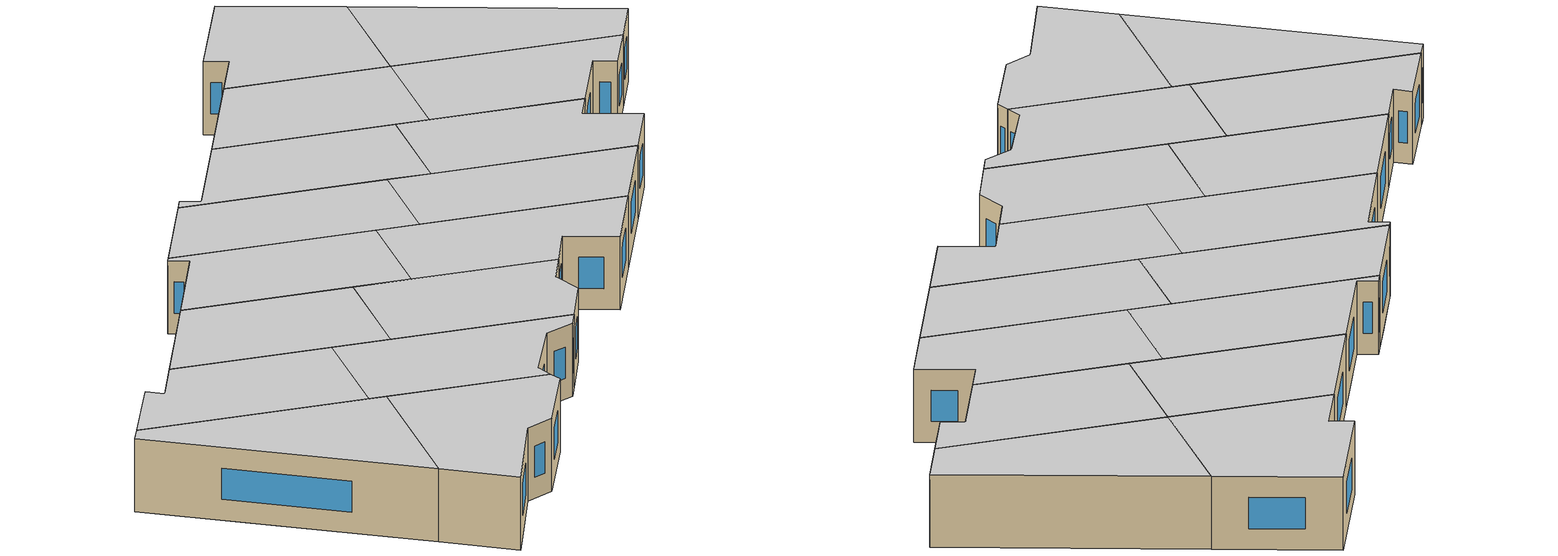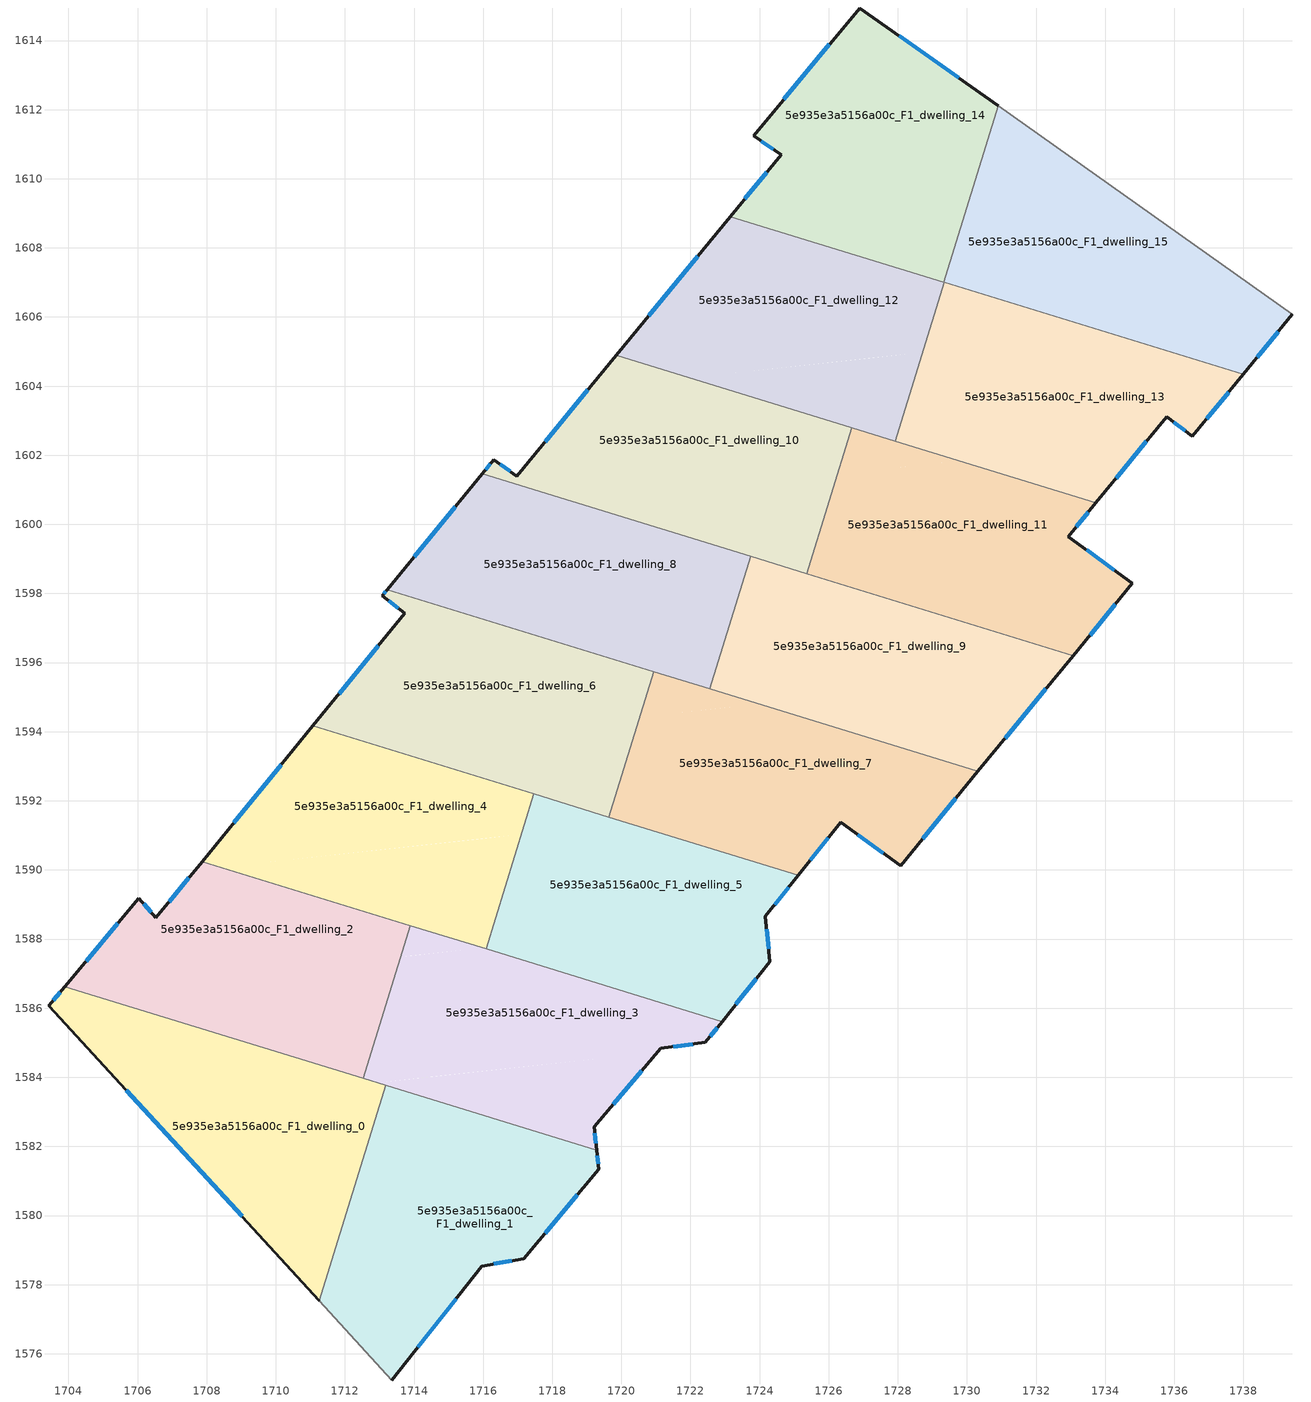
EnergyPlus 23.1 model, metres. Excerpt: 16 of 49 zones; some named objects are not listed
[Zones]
5e935e3a5156a00c_F1_dwelling_0
 floor to 5e935e3a5156a00c_F0_dwelling_2 (EU_floor_Construction): 1712.94,1583.85 1706.15,1583.11 1703.43,1586.07 1703.72,1586.41 1704.36,1586.48 z3
 floor to 5e935e3a5156a00c_F0_dwelling_4 (EU_floor_Construction): 1704.36,1586.48 1703.72,1586.41 1703.9,1586.63 z3
 floor adiabatic (EU_floor_Construction): 1713.18,1583.77 1711.26,1577.53 1706.15,1583.11 1712.94,1583.85 z3
 wall outside (EU_wall_Construction): 1703.9,1586.63 1703.43,1586.07 1711.26,1577.53 z3:6
 wall to 5e935e3a5156a00c_F1_dwelling_1 (EU_wall_Construction): 1711.26,1577.53 1713.18,1583.77 z3:6
 wall to 5e935e3a5156a00c_F1_dwelling_2 (EU_wall_Construction): 1712.53,1583.97 1703.9,1586.63 z3:6
 wall to 5e935e3a5156a00c_F1_dwelling_3 (EU_wall_Construction): 1713.18,1583.77 1712.53,1583.97 z3:6
 window (EU_Window_Construction): 1703.77,1586.47 1703.57,1586.23 / 1705.67,1583.63 1709.02,1579.97 z3.86:5.14
 ceiling to 5e935e3a5156a00c_F2_dwelling_0 (EU_floor_Construction): 1711.26,1577.53 1713.18,1583.77 1703.9,1586.63 1703.43,1586.07 z6
5e935e3a5156a00c_F1_dwelling_1
 floor to 5e935e3a5156a00c_F0_dwelling_1 (EU_floor_Construction): 1719.28,1581.89 1719.34,1581.34 1717.18,1578.75 1715.96,1578.54 1714.07,1576.14 1713.24,1583.75 z3
 floor to 5e935e3a5156a00c_F0_dwelling_0 (EU_floor_Construction): 1713.24,1583.75 1714.07,1576.14 1713.36,1575.24 1711.26,1577.53 1713.18,1583.77 z3
 wall outside (EU_wall_Construction): 1713.36,1575.24 1715.96,1578.54 1717.18,1578.75 1719.34,1581.34 1719.28,1581.89 z3:6
 wall adiabatic (EU_wall_Construction): 1711.26,1577.53 1713.36,1575.24 z3:6
 wall to 5e935e3a5156a00c_F1_dwelling_3 (EU_wall_Construction): 1719.28,1581.89 1713.18,1583.77 z3:6
 window (EU_Window_Construction): 1719.33,1581.5 1719.3,1581.73 / 1717.8,1579.49 1718.73,1580.6 / 1716.31,1578.6 1716.83,1578.69 / 1714.1,1576.18 1715.22,1577.6 z3.86:5.14
 ceiling to 5e935e3a5156a00c_F2_dwelling_1 (EU_floor_Construction): 1717.18,1578.75 1719.34,1581.34 1719.28,1581.89 1713.18,1583.77 1711.26,1577.53 1713.36,1575.24 1715.96,1578.54 z6
5e935e3a5156a00c_F1_dwelling_10
 floor to 5e935e3a5156a00c_F0_dwelling_12 (EU_floor_Construction): 1726.66,1602.8 1726.25,1601.45 1718.68,1600.63 1715.97,1601.46 1716.31,1601.87 1716.97,1601.39 1719.05,1603.93 1721.97,1604.24 z3
 floor to 5e935e3a5156a00c_F0_dwelling_10 (EU_floor_Construction): 1723.67,1601.17 1723.9,1599.02 1718.68,1600.63 z3
 floor to 5e935e3a5156a00c_F0_dwelling_14 (EU_floor_Construction): 1721.97,1604.24 1719.05,1603.93 1719.85,1604.9 z3
 floor to 5e935e3a5156a00c_F0_dwelling_11 (EU_floor_Construction): 1726.25,1601.45 1725.36,1598.57 1723.9,1599.02 1723.67,1601.17 z3
 wall outside (EU_wall_Construction): 1719.85,1604.9 1716.97,1601.39 1716.31,1601.87 1715.97,1601.46 z3:6
 wall to 5e935e3a5156a00c_F1_dwelling_11 (EU_wall_Construction): 1725.36,1598.57 1726.66,1602.8 z3:6
 wall to 5e935e3a5156a00c_F1_dwelling_12 (EU_wall_Construction): 1726.66,1602.8 1719.85,1604.9 z3:6
 wall to 5e935e3a5156a00c_F1_dwelling_8 (EU_wall_Construction): 1715.97,1601.46 1723.74,1599.07 z3:6
 wall to 5e935e3a5156a00c_F1_dwelling_9 (EU_wall_Construction): 1723.74,1599.07 1725.36,1598.57 z3:6
 window (EU_Window_Construction): 1716.78,1601.53 1716.5,1601.73 / 1719.03,1603.9 1717.79,1602.4 / 1716.21,1601.75 1716.07,1601.58 z3.86:5.14
 ceiling to 5e935e3a5156a00c_F2_dwelling_10 (EU_floor_Construction): 1725.36,1598.57 1726.66,1602.8 1719.85,1604.9 1716.97,1601.39 1716.31,1601.87 1715.97,1601.46 z6
5e935e3a5156a00c_F1_dwelling_11
 floor to 5e935e3a5156a00c_F0_dwelling_11 (EU_floor_Construction): 1733.73,1600.62 1732.93,1599.64 1733.92,1598.93 1726.74,1598.15 1725.36,1598.57 1726.25,1601.45 1729.8,1601.83 z3
 floor to 5e935e3a5156a00c_F0_dwelling_13 (EU_floor_Construction): 1729.8,1601.83 1727.68,1601.61 1727.59,1602.52 z3
 floor to 5e935e3a5156a00c_F0_dwelling_9 (EU_floor_Construction): 1734.79,1598.29 1733.07,1596.2 1726.74,1598.15 1733.92,1598.93 z3
 floor to 5e935e3a5156a00c_F0_dwelling_12 (EU_floor_Construction): 1727.59,1602.52 1727.68,1601.61 1726.25,1601.45 1726.66,1602.8 z3
 wall outside (EU_wall_Construction): 1733.07,1596.2 1734.79,1598.29 1732.93,1599.64 1733.73,1600.62 z3:6
 wall to 5e935e3a5156a00c_F1_dwelling_9 (EU_wall_Construction): 1725.36,1598.57 1733.07,1596.2 z3:6
 wall to 5e935e3a5156a00c_F1_dwelling_13 (EU_wall_Construction): 1733.73,1600.62 1727.93,1602.41 z3:6
 wall to 5e935e3a5156a00c_F1_dwelling_12 (EU_wall_Construction): 1727.93,1602.41 1726.66,1602.8 z3:6
 window (EU_Window_Construction): 1733.56,1596.8 1734.3,1597.69 / 1733.16,1599.92 1733.5,1600.34 / 1734.26,1598.68 1733.46,1599.26 z3.86:5.14
 ceiling to 5e935e3a5156a00c_F2_dwelling_11 (EU_floor_Construction): 1733.07,1596.2 1734.79,1598.29 1732.93,1599.64 1733.73,1600.62 1726.66,1602.8 1725.36,1598.57 z6
5e935e3a5156a00c_F1_dwelling_12
 floor to 5e935e3a5156a00c_F0_dwelling_14 (EU_floor_Construction): 1728.85,1607.15 1728.99,1605.85 1728.72,1604.98 1721.97,1604.24 1719.85,1604.9 1722.94,1608.64 1723.72,1608.73 z3
 floor to 5e935e3a5156a00c_F0_dwelling_12 (EU_floor_Construction): 1727.34,1604.83 1727.59,1602.52 1721.97,1604.24 z3
 floor to 5e935e3a5156a00c_F0_dwelling_15 (EU_floor_Construction): 1729.33,1607.01 1729.34,1607 1728.99,1605.85 1728.85,1607.15 z3
 floor to 5e935e3a5156a00c_F0_dwelling_16 (EU_floor_Construction): 1723.72,1608.73 1722.94,1608.64 1723.15,1608.9 z3
 floor to 5e935e3a5156a00c_F0_dwelling_13 (EU_floor_Construction): 1728.72,1604.98 1727.93,1602.41 1727.59,1602.52 1727.34,1604.83 z3
 wall outside (EU_wall_Construction): 1723.15,1608.91 1719.85,1604.9 z3:6
 wall to 5e935e3a5156a00c_F1_dwelling_13 (EU_wall_Construction): 1727.93,1602.41 1729.34,1607 z3:6
 wall to 5e935e3a5156a00c_F1_dwelling_14 (EU_wall_Construction): 1729.33,1607.01 1723.15,1608.91 z3:6
 wall to 5e935e3a5156a00c_F1_dwelling_15 (EU_wall_Construction): 1729.34,1607 1729.33,1607.01 z3:6
 window (EU_Window_Construction): 1722.21,1607.76 1720.8,1606.04 z3.86:5.14
 ceiling to 5e935e3a5156a00c_F2_dwelling_12 (EU_floor_Construction): 1727.93,1602.41 1729.34,1607 1723.15,1608.91 1719.85,1604.9 z6
5e935e3a5156a00c_F1_dwelling_13
 floor to 5e935e3a5156a00c_F0_dwelling_13 (EU_floor_Construction): 1737.99,1604.34 1736.53,1602.57 1736.52,1602.55 1735.78,1603.12 1735.2,1602.42 1729.8,1601.83 1727.93,1602.41 1728.72,1604.98 1734.05,1605.55 z3
 floor to 5e935e3a5156a00c_F0_dwelling_11 (EU_floor_Construction): 1735.2,1602.42 1733.73,1600.62 1729.8,1601.83 z3
 floor to 5e935e3a5156a00c_F0_dwelling_15 (EU_floor_Construction): 1734.04,1605.55 1729.08,1605.01 1728.99,1605.85 1729.34,1607 z3
 floor to 5e935e3a5156a00c_F0_dwelling_14 (EU_floor_Construction): 1728.99,1605.85 1729.08,1605.01 1728.72,1604.98 z3
 wall outside (EU_wall_Construction): 1733.73,1600.62 1735.78,1603.12 1736.52,1602.55 1737.99,1604.34 z3:6
 wall to 5e935e3a5156a00c_F1_dwelling_15 (EU_wall_Construction): 1737.99,1604.34 1729.34,1607 z3:6
 window (EU_Window_Construction): 1734.32,1601.34 1735.19,1602.41 / 1736.94,1603.06 1737.57,1603.83 / 1735.99,1602.96 1736.31,1602.71 z3.86:5.14
 ceiling to 5e935e3a5156a00c_F2_dwelling_13 (EU_floor_Construction): 1736.52,1602.55 1737.99,1604.34 1729.34,1607 1727.93,1602.41 1733.73,1600.62 1735.78,1603.12 z6
5e935e3a5156a00c_F1_dwelling_14
 floor to 5e935e3a5156a00c_F0_dwelling_16 (EU_floor_Construction): 1730.9,1612.11 1730.07,1609.42 1723.72,1608.73 1723.15,1608.9 1724.62,1610.69 1723.83,1611.25 1726.9,1614.94 z3
 floor to 5e935e3a5156a00c_F0_dwelling_15 (EU_floor_Construction): 1730.07,1609.42 1729.33,1607.01 1728.85,1607.15 1728.62,1609.26 z3
 floor adiabatic (EU_floor_Construction): 1728.62,1609.26 1728.85,1607.15 1723.72,1608.73 z3
 wall outside (EU_wall_Construction): 1730.9,1612.11 1726.9,1614.94 1723.83,1611.25 1724.62,1610.69 1723.15,1608.91 z3:6
 wall to 5e935e3a5156a00c_F1_dwelling_15 (EU_wall_Construction): 1729.33,1607 1730.9,1612.11 z3:6
 window (EU_Window_Construction): 1729.76,1612.92 1728.04,1614.13 / 1724.2,1610.18 1723.57,1609.42 / 1724.05,1611.09 1724.4,1610.85 / 1726.02,1613.89 1724.7,1612.3 z3.86:5.14
 ceiling to 5e935e3a5156a00c_F2_dwelling_14 (EU_floor_Construction): 1729.33,1607 1730.9,1612.11 1726.9,1614.94 1723.83,1611.25 1724.62,1610.69 1723.15,1608.91 z6
5e935e3a5156a00c_F1_dwelling_15
 floor to 5e935e3a5156a00c_F0_dwelling_13 (EU_floor_Construction): 1739.41,1606.07 1737.99,1604.34 1734.05,1605.55 1739.34,1606.13 z3
 floor adiabatic (EU_floor_Construction): 1739.34,1606.13 1734.05,1605.55 1729.33,1607 1730.9,1612.11 1739.41,1606.07 z3
 wall outside (EU_wall_Construction): 1737.99,1604.34 1739.41,1606.07 z3:6
 wall adiabatic (EU_wall_Construction): 1739.41,1606.07 1730.9,1612.11 z3:6
 window (EU_Window_Construction): 1738.39,1604.83 1739,1605.58 z3.86:5.14
 ceiling to 5e935e3a5156a00c_F2_dwelling_15 (EU_floor_Construction): 1737.99,1604.34 1739.41,1606.07 1730.9,1612.11 1729.33,1607 z6
5e935e3a5156a00c_F1_dwelling_2
 floor to 5e935e3a5156a00c_F0_dwelling_4 (EU_floor_Construction): 1713.89,1588.39 1713.61,1587.49 1704.36,1586.48 1703.9,1586.63 1706.04,1589.18 1706.53,1588.61 1707.67,1590 1708.39,1590.08 z3
 floor to 5e935e3a5156a00c_F0_dwelling_2 (EU_floor_Construction): 1713.61,1587.49 1712.53,1583.97 1704.36,1586.48 z3
 floor to 5e935e3a5156a00c_F0_dwelling_6 (EU_floor_Construction): 1708.39,1590.08 1707.67,1590 1707.87,1590.24 z3
 wall outside (EU_wall_Construction): 1707.87,1590.24 1706.53,1588.61 1706.04,1589.18 1703.9,1586.63 z3:6
 wall to 5e935e3a5156a00c_F1_dwelling_3 (EU_wall_Construction): 1712.53,1583.97 1713.89,1588.39 z3:6
 wall to 5e935e3a5156a00c_F1_dwelling_4 (EU_wall_Construction): 1713.89,1588.39 1707.87,1590.24 z3:6
 window (EU_Window_Construction): 1705.43,1588.45 1704.51,1587.36 / 1706.39,1588.77 1706.18,1589.02 / 1707.49,1589.78 1706.91,1589.08 z3.86:5.14
 ceiling to 5e935e3a5156a00c_F2_dwelling_2 (EU_floor_Construction): 1712.53,1583.97 1713.89,1588.39 1707.87,1590.24 1706.53,1588.61 1706.04,1589.18 1703.9,1586.63 z6
5e935e3a5156a00c_F1_dwelling_3
 floor to 5e935e3a5156a00c_F0_dwelling_3 (EU_floor_Construction): 1722.91,1585.61 1722.43,1585.01 1721.13,1584.84 1721.04,1584.72 1714.33,1584 1713.95,1587.52 1715.99,1587.74 z3
 floor to 5e935e3a5156a00c_F0_dwelling_1 (EU_floor_Construction): 1721.04,1584.72 1719.21,1582.57 1719.28,1581.89 1713.24,1583.75 1713.23,1583.88 z3
 floor to 5e935e3a5156a00c_F0_dwelling_4 (EU_floor_Construction): 1715.98,1587.74 1713.61,1587.49 1713.89,1588.39 z3
 floor to 5e935e3a5156a00c_F0_dwelling_0 (EU_floor_Construction): 1713.23,1583.88 1713.24,1583.75 1712.94,1583.85 z3
 floor to 5e935e3a5156a00c_F0_dwelling_2 (EU_floor_Construction): 1713.95,1587.52 1714.33,1584 1712.94,1583.85 1712.53,1583.97 1713.61,1587.49 z3
 wall outside (EU_wall_Construction): 1719.28,1581.89 1719.21,1582.57 1721.13,1584.84 1722.43,1585.01 1722.91,1585.61 z3:6
 wall to 5e935e3a5156a00c_F1_dwelling_5 (EU_wall_Construction): 1722.91,1585.61 1716.08,1587.71 z3:6
 wall to 5e935e3a5156a00c_F1_dwelling_4 (EU_wall_Construction): 1716.08,1587.71 1713.89,1588.39 z3:6
 window (EU_Window_Construction): 1721.51,1584.89 1722.06,1584.96 / 1719.76,1583.22 1720.58,1584.19 / 1719.26,1582.09 1719.23,1582.38 / 1722.57,1585.18 1722.78,1585.44 z3.86:5.14
 ceiling to 5e935e3a5156a00c_F2_dwelling_3 (EU_floor_Construction): 1722.43,1585.01 1722.91,1585.61 1713.89,1588.39 1712.53,1583.97 1719.28,1581.89 1719.21,1582.57 1721.13,1584.84 z6
5e935e3a5156a00c_F1_dwelling_4
 floor to 5e935e3a5156a00c_F0_dwelling_4 (EU_floor_Construction): 1716,1590.91 1716.28,1588.35 1716.1,1587.76 1715.98,1587.74 1708.39,1590.08 z3
 floor to 5e935e3a5156a00c_F0_dwelling_6 (EU_floor_Construction): 1717.46,1592.2 1717.1,1591.03 1708.39,1590.08 1707.87,1590.24 1710.38,1593.32 1712.91,1593.6 z3
 floor to 5e935e3a5156a00c_F0_dwelling_5 (EU_floor_Construction): 1717.1,1591.03 1716.28,1588.35 1716,1590.91 z3
 floor to 5e935e3a5156a00c_F0_dwelling_8 (EU_floor_Construction): 1712.91,1593.6 1710.38,1593.32 1711.07,1594.17 z3
 wall outside (EU_wall_Construction): 1711.07,1594.17 1707.87,1590.24 z3:6
 wall to 5e935e3a5156a00c_F1_dwelling_5 (EU_wall_Construction): 1716.08,1587.71 1717.46,1592.2 z3:6
 wall to 5e935e3a5156a00c_F1_dwelling_6 (EU_wall_Construction): 1717.46,1592.2 1711.07,1594.17 z3:6
 window (EU_Window_Construction): 1710.15,1593.05 1708.78,1591.36 z3.86:5.14
 ceiling to 5e935e3a5156a00c_F2_dwelling_4 (EU_floor_Construction): 1716.08,1587.71 1717.46,1592.2 1711.07,1594.17 1707.87,1590.24 z6
5e935e3a5156a00c_F1_dwelling_5
 floor to 5e935e3a5156a00c_F0_dwelling_5 (EU_floor_Construction): 1725.11,1589.84 1724.17,1588.66 1724.17,1588.63 1716.34,1587.78 1716.28,1588.35 1717.1,1591.03 1720.18,1591.36 z3
 floor to 5e935e3a5156a00c_F0_dwelling_3 (EU_floor_Construction): 1724.17,1588.63 1724.3,1587.35 1722.91,1585.61 1716.08,1587.71 1716.1,1587.76 z3
 floor to 5e935e3a5156a00c_F0_dwelling_4 (EU_floor_Construction): 1716.28,1588.35 1716.34,1587.78 1716.1,1587.76 z3
 floor to 5e935e3a5156a00c_F0_dwelling_6 (EU_floor_Construction): 1720.18,1591.36 1717.1,1591.03 1717.46,1592.2 z3
 wall outside (EU_wall_Construction): 1722.91,1585.61 1724.3,1587.35 1724.17,1588.66 1725.11,1589.84 z3:6
 wall to 5e935e3a5156a00c_F1_dwelling_7 (EU_wall_Construction): 1725.11,1589.84 1719.64,1591.53 z3:6
 wall to 5e935e3a5156a00c_F1_dwelling_6 (EU_wall_Construction): 1719.64,1591.53 1717.46,1592.2 z3:6
 window (EU_Window_Construction): 1723.31,1586.11 1723.9,1586.85 / 1724.44,1589 1724.84,1589.51 / 1724.26,1587.72 1724.2,1588.29 z3.86:5.14
 ceiling to 5e935e3a5156a00c_F2_dwelling_5 (EU_floor_Construction): 1724.3,1587.35 1724.17,1588.66 1725.11,1589.84 1717.46,1592.2 1716.08,1587.71 1722.91,1585.61 z6
5e935e3a5156a00c_F1_dwelling_6
 floor to 5e935e3a5156a00c_F0_dwelling_7 (EU_floor_Construction): 1720.53,1594.43 1720.15,1593.17 1720.02,1594.37 z3
 floor to 5e935e3a5156a00c_F0_dwelling_10 (EU_floor_Construction): 1716.66,1597.05 1713.11,1596.67 1713.73,1597.42 1713.08,1597.94 1713.23,1598.11 z3
 floor to 5e935e3a5156a00c_F0_dwelling_8 (EU_floor_Construction): 1720.93,1595.74 1720.53,1594.43 1712.91,1593.6 1711.07,1594.17 1713.11,1596.67 1716.66,1597.05 z3
 floor adiabatic (EU_floor_Construction): 1720.02,1594.37 1720.15,1593.17 1719.64,1591.53 1712.91,1593.6 z3
 wall outside (EU_wall_Construction): 1713.23,1598.11 1713.08,1597.94 1713.73,1597.42 1711.07,1594.17 z3:6
 wall to 5e935e3a5156a00c_F1_dwelling_7 (EU_wall_Construction): 1719.64,1591.53 1720.93,1595.74 z3:6
 wall to 5e935e3a5156a00c_F1_dwelling_8 (EU_wall_Construction): 1720.93,1595.74 1713.23,1598.11 z3:6
 window (EU_Window_Construction): 1712.97,1596.49 1711.83,1595.1 / 1713.27,1597.79 1713.55,1597.57 / 1713.19,1598.06 1713.12,1597.99 z3.86:5.14
 ceiling to 5e935e3a5156a00c_F2_dwelling_6 (EU_floor_Construction): 1719.64,1591.53 1720.93,1595.74 1713.23,1598.11 1713.08,1597.94 1713.73,1597.42 1711.07,1594.17 z6
5e935e3a5156a00c_F1_dwelling_7
 floor to 5e935e3a5156a00c_F0_dwelling_7 (EU_floor_Construction): 1730.32,1592.85 1729.97,1592.42 1720.34,1591.38 1720.15,1593.17 1720.53,1594.43 1723.98,1594.8 z3
 floor to 5e935e3a5156a00c_F0_dwelling_5 (EU_floor_Construction): 1729.96,1592.42 1728.08,1590.12 1726.34,1591.38 1725.11,1589.84 1720.18,1591.36 1720.34,1591.38 z3
 floor to 5e935e3a5156a00c_F0_dwelling_9 (EU_floor_Construction): 1723.98,1594.8 1722.98,1594.69 1722.94,1595.12 z3
 floor to 5e935e3a5156a00c_F0_dwelling_6 (EU_floor_Construction): 1720.15,1593.17 1720.34,1591.38 1720.18,1591.36 1719.64,1591.53 z3
 floor to 5e935e3a5156a00c_F0_dwelling_8 (EU_floor_Construction): 1722.94,1595.12 1722.98,1594.69 1720.53,1594.43 1720.93,1595.74 z3
 wall outside (EU_wall_Construction): 1725.11,1589.84 1726.34,1591.38 1728.08,1590.12 1730.32,1592.85 z3:6
 wall to 5e935e3a5156a00c_F1_dwelling_9 (EU_wall_Construction): 1730.32,1592.85 1722.56,1595.24 z3:6
 wall to 5e935e3a5156a00c_F1_dwelling_8 (EU_wall_Construction): 1722.56,1595.24 1720.94,1595.74 z3:6
 window (EU_Window_Construction): 1726.84,1591.02 1727.58,1590.48 / 1725.47,1590.28 1725.99,1590.94 / 1728.72,1590.9 1729.68,1592.07 z3.86:5.14
 ceiling to 5e935e3a5156a00c_F2_dwelling_7 (EU_floor_Construction): 1728.08,1590.12 1730.32,1592.85 1720.93,1595.74 1719.64,1591.53 1725.11,1589.84 1726.34,1591.38 z6
5e935e3a5156a00c_F1_dwelling_8
 floor to 5e935e3a5156a00c_F0_dwelling_10 (EU_floor_Construction): 1723.74,1599.07 1723.34,1597.78 1716.66,1597.05 1713.23,1598.11 1714.96,1600.22 1718.68,1600.63 z3
 floor to 5e935e3a5156a00c_F0_dwelling_12 (EU_floor_Construction): 1718.68,1600.63 1714.96,1600.22 1715.97,1601.46 z3
 floor to 5e935e3a5156a00c_F0_dwelling_8 (EU_floor_Construction): 1722.66,1597.7 1722.83,1596.12 1722.56,1595.24 1716.66,1597.05 z3
 floor to 5e935e3a5156a00c_F0_dwelling_9 (EU_floor_Construction): 1723.34,1597.78 1722.83,1596.12 1722.66,1597.7 z3
 wall outside (EU_wall_Construction): 1715.97,1601.46 1713.23,1598.11 z3:6
 wall to 5e935e3a5156a00c_F1_dwelling_9 (EU_wall_Construction): 1722.56,1595.24 1723.74,1599.07 z3:6
 window (EU_Window_Construction): 1715.19,1600.5 1714.01,1599.07 z3.86:5.14
 ceiling to 5e935e3a5156a00c_F2_dwelling_8 (EU_floor_Construction): 1722.56,1595.24 1723.74,1599.07 1715.97,1601.46 1713.23,1598.11 z6
5e935e3a5156a00c_F1_dwelling_9
 floor to 5e935e3a5156a00c_F0_dwelling_8 (EU_floor_Construction): 1722.83,1596.12 1722.94,1595.12 1722.56,1595.24 z3
 floor to 5e935e3a5156a00c_F0_dwelling_9 (EU_floor_Construction): 1733.07,1596.2 1732.7,1595.75 1723.98,1594.8 1722.94,1595.12 1722.83,1596.12 1723.34,1597.78 1726.74,1598.15 z3
 floor to 5e935e3a5156a00c_F0_dwelling_7 (EU_floor_Construction): 1732.7,1595.75 1730.32,1592.85 1723.98,1594.8 z3
 floor to 5e935e3a5156a00c_F0_dwelling_10 (EU_floor_Construction): 1723.9,1599.02 1724.03,1597.85 1723.34,1597.78 1723.74,1599.07 z3
 floor to 5e935e3a5156a00c_F0_dwelling_11 (EU_floor_Construction): 1726.74,1598.15 1724.03,1597.85 1723.9,1599.02 z3
 wall outside (EU_wall_Construction): 1730.32,1592.85 1733.07,1596.2 z3:6
 window (EU_Window_Construction): 1731.1,1593.81 1732.28,1595.24 z3.86:5.14
 ceiling to 5e935e3a5156a00c_F2_dwelling_9 (EU_floor_Construction): 1730.32,1592.85 1733.07,1596.2 1723.74,1599.07 1722.56,1595.24 z6
[Building]
EU S2 Campaign: North Axis=0; Terrain=City; Solar Distribution=FullExterior
[Site:Location]
Helsinki-Vantaa.AP: Latitude=60.317; Longitude=24.963; Time Zone=2; Elevation=54.6
[SizingPeriod:WeatherFileDays]
AnnualSizingPeriod: Begin Month=1; Begin Day of Month=1; End Month=12; End Day of Month=31; Day of Week for Start Day=Monday; Use Weather File Daylight Saving Period=No; Use Weather File Rain and Snow Indicators=No
[MATERIAL]
EU_InternalMass_Material: Roughness=MediumRough; Thickness=0.1; Conductivity=1; Density=1800; Specific Heat=900; Thermal Absorptance=0.9; Solar Absorptance=0.7; Visible Absorptance=0.7
[MATERIAL:NOMASS] Roughness=MediumRough; Thermal Absorptance=0.9; Solar Absorptance=0.7; Visible Absorptance=0.7
Name | Thermal Resistance
EU_wall_NoMass | 1.10183
EU_floor_NoMass | 1.70606
[WINDOWMATERIAL:SIMPLEGLAZINGSYSTEM]
EU_Window_SimpleGlazing: UFactor=3.11035; Solar Heat Gain Coefficient=0.8; Visible Transmittance=0.8
[CONSTRUCTION]
EU_wall_Construction: EU_wall_NoMass
EU_floor_Construction: EU_floor_NoMass
EU_Window_Construction: EU_Window_SimpleGlazing
EU_InternalMass_Construction: EU_InternalMass_Material
[ZONE] Type=1; Multiplier=1; Ceiling Height=autocalculate; Floor Area=autocalculate; Part of Total Floor Area=Yes
Name | Volume
5e935e3a5156a00c_F1_dwelling_0 | 107.588
5e935e3a5156a00c_F1_dwelling_1 | 107.576
5e935e3a5156a00c_F1_dwelling_10; 5e935e3a5156a00c_F1_dwelling_14 | 107.577
5e935e3a5156a00c_F1_dwelling_11 | 107.578
5e935e3a5156a00c_F1_dwelling_12 | 107.583
5e935e3a5156a00c_F1_dwelling_13; 5e935e3a5156a00c_F1_dwelling_8 | 107.589
5e935e3a5156a00c_F1_dwelling_15 | 107.573
5e935e3a5156a00c_F1_dwelling_2 | 107.602
5e935e3a5156a00c_F1_dwelling_3 | 107.599
5e935e3a5156a00c_F1_dwelling_4 | 107.574
5e935e3a5156a00c_F1_dwelling_5 | 107.571
5e935e3a5156a00c_F1_dwelling_6 | 107.594
5e935e3a5156a00c_F1_dwelling_7 | 107.582
5e935e3a5156a00c_F1_dwelling_9 | 107.593
[INTERNALMASS] Construction=EU_InternalMass_Construction
Name | Zone or ZoneList | Surface Area
5e935e3a5156a00c_F1_dwelling_0_EU_InternalMass | 5e935e3a5156a00c_F1_dwelling_0 | 35.8646
5e935e3a5156a00c_F1_dwelling_1_EU_InternalMass | 5e935e3a5156a00c_F1_dwelling_1 | 35.8584
5e935e3a5156a00c_F1_dwelling_2_EU_InternalMass | 5e935e3a5156a00c_F1_dwelling_2 | 35.8673
5e935e3a5156a00c_F1_dwelling_3_EU_InternalMass | 5e935e3a5156a00c_F1_dwelling_3 | 35.867
5e935e3a5156a00c_F1_dwelling_4_EU_InternalMass | 5e935e3a5156a00c_F1_dwelling_4 | 35.8558
5e935e3a5156a00c_F1_dwelling_5_EU_InternalMass | 5e935e3a5156a00c_F1_dwelling_5 | 35.8573
5e935e3a5156a00c_F1_dwelling_6_EU_InternalMass | 5e935e3a5156a00c_F1_dwelling_6 | 35.8644
5e935e3a5156a00c_F1_dwelling_7_EU_InternalMass | 5e935e3a5156a00c_F1_dwelling_7 | 35.8607
5e935e3a5156a00c_F1_dwelling_8_EU_InternalMass | 5e935e3a5156a00c_F1_dwelling_8 | 35.8629
5e935e3a5156a00c_F1_dwelling_9_EU_InternalMass | 5e935e3a5156a00c_F1_dwelling_9 | 35.8628
5e935e3a5156a00c_F1_dwelling_10_EU_InternalMass | 5e935e3a5156a00c_F1_dwelling_10 | 35.8586
5e935e3a5156a00c_F1_dwelling_11_EU_InternalMass | 5e935e3a5156a00c_F1_dwelling_11 | 35.8595
5e935e3a5156a00c_F1_dwelling_12_EU_InternalMass | 5e935e3a5156a00c_F1_dwelling_12 | 35.8605
5e935e3a5156a00c_F1_dwelling_13_EU_InternalMass | 5e935e3a5156a00c_F1_dwelling_13 | 35.8629
5e935e3a5156a00c_F1_dwelling_14_EU_InternalMass | 5e935e3a5156a00c_F1_dwelling_14 | 35.8589
5e935e3a5156a00c_F1_dwelling_15_EU_InternalMass | 5e935e3a5156a00c_F1_dwelling_15 | 35.8576
[OTHEREQUIPMENT] Fuel Type=Electricity; Design Level Calculation Method=Watts/Area; Power per Zone Floor Area=1; Fraction Latent=0; Fraction Radiant=0; Fraction Lost=0; Carbon Dioxide Generation Rate=0; EndUse Subcategory=EU_Step8_InternalGains
Name | Zone or ZoneList or Space or SpaceList | Schedule
EU_Step8_InternalGain_5e935e3a5156a00c_F1_dwelling_0_f000 | 5e935e3a5156a00c_F1_dwelling_0 | EU_Step8_GainSchedule_5e935e3a5156a00c_F1_dwelling_0_f000
EU_Step8_InternalGain_5e935e3a5156a00c_F1_dwelling_1_f000 | 5e935e3a5156a00c_F1_dwelling_1 | EU_Step8_GainSchedule_5e935e3a5156a00c_F1_dwelling_1_f000
EU_Step8_InternalGain_5e935e3a5156a00c_F1_dwelling_2_f000 | 5e935e3a5156a00c_F1_dwelling_2 | EU_Step8_GainSchedule_5e935e3a5156a00c_F1_dwelling_2_f000
EU_Step8_InternalGain_5e935e3a5156a00c_F1_dwelling_3_f000 | 5e935e3a5156a00c_F1_dwelling_3 | EU_Step8_GainSchedule_5e935e3a5156a00c_F1_dwelling_3_f000
EU_Step8_InternalGain_5e935e3a5156a00c_F1_dwelling_4_f000 | 5e935e3a5156a00c_F1_dwelling_4 | EU_Step8_GainSchedule_5e935e3a5156a00c_F1_dwelling_4_f000
EU_Step8_InternalGain_5e935e3a5156a00c_F1_dwelling_5_f000 | 5e935e3a5156a00c_F1_dwelling_5 | EU_Step8_GainSchedule_5e935e3a5156a00c_F1_dwelling_5_f000
EU_Step8_InternalGain_5e935e3a5156a00c_F1_dwelling_6_f000 | 5e935e3a5156a00c_F1_dwelling_6 | EU_Step8_GainSchedule_5e935e3a5156a00c_F1_dwelling_6_f000
EU_Step8_InternalGain_5e935e3a5156a00c_F1_dwelling_7_f000 | 5e935e3a5156a00c_F1_dwelling_7 | EU_Step8_GainSchedule_5e935e3a5156a00c_F1_dwelling_7_f000
EU_Step8_InternalGain_5e935e3a5156a00c_F1_dwelling_8_f000 | 5e935e3a5156a00c_F1_dwelling_8 | EU_Step8_GainSchedule_5e935e3a5156a00c_F1_dwelling_8_f000
EU_Step8_InternalGain_5e935e3a5156a00c_F1_dwelling_9_f000 | 5e935e3a5156a00c_F1_dwelling_9 | EU_Step8_GainSchedule_5e935e3a5156a00c_F1_dwelling_9_f000
EU_Step8_InternalGain_5e935e3a5156a00c_F1_dwelling_10_f000 | 5e935e3a5156a00c_F1_dwelling_10 | EU_Step8_GainSchedule_5e935e3a5156a00c_F1_dwelling_10_f000
EU_Step8_InternalGain_5e935e3a5156a00c_F1_dwelling_11_f000 | 5e935e3a5156a00c_F1_dwelling_11 | EU_Step8_GainSchedule_5e935e3a5156a00c_F1_dwelling_11_f000
EU_Step8_InternalGain_5e935e3a5156a00c_F1_dwelling_12_f000 | 5e935e3a5156a00c_F1_dwelling_12 | EU_Step8_GainSchedule_5e935e3a5156a00c_F1_dwelling_12_f000
EU_Step8_InternalGain_5e935e3a5156a00c_F1_dwelling_13_f000 | 5e935e3a5156a00c_F1_dwelling_13 | EU_Step8_GainSchedule_5e935e3a5156a00c_F1_dwelling_13_f000
EU_Step8_InternalGain_5e935e3a5156a00c_F1_dwelling_14_f000 | 5e935e3a5156a00c_F1_dwelling_14 | EU_Step8_GainSchedule_5e935e3a5156a00c_F1_dwelling_14_f000
EU_Step8_InternalGain_5e935e3a5156a00c_F1_dwelling_15_f000 | 5e935e3a5156a00c_F1_dwelling_15 | EU_Step8_GainSchedule_5e935e3a5156a00c_F1_dwelling_15_f000
[ZONEVENTILATION:DESIGNFLOWRATE] Schedule=EU_AlwaysOn; Design Flow Rate Calculation Method=AirChanges/Hour; Air Changes per Hour=0.756316; Ventilation Type=Natural; Fan Pressure Rise=0; Fan Total Efficiency=1; Constant Term Coefficient=1; Temperature Term Coefficient=0; Velocity Term Coefficient=0; Velocity Squared Term Coefficient=0; Minimum Indoor Temperature=-100; Maximum Indoor Temperature=100; Delta Temperature=-100; Minimum Outdoor Temperature=-100; Maximum Outdoor Temperature=100; Maximum Wind Speed=40
Name | Zone or ZoneList or Space or SpaceList
EU_ConstantAir_5e935e3a5156a00c_F1_dwelling_0 | 5e935e3a5156a00c_F1_dwelling_0
EU_ConstantAir_5e935e3a5156a00c_F1_dwelling_1 | 5e935e3a5156a00c_F1_dwelling_1
EU_ConstantAir_5e935e3a5156a00c_F1_dwelling_2 | 5e935e3a5156a00c_F1_dwelling_2
EU_ConstantAir_5e935e3a5156a00c_F1_dwelling_3 | 5e935e3a5156a00c_F1_dwelling_3
EU_ConstantAir_5e935e3a5156a00c_F1_dwelling_4 | 5e935e3a5156a00c_F1_dwelling_4
EU_ConstantAir_5e935e3a5156a00c_F1_dwelling_5 | 5e935e3a5156a00c_F1_dwelling_5
EU_ConstantAir_5e935e3a5156a00c_F1_dwelling_6 | 5e935e3a5156a00c_F1_dwelling_6
EU_ConstantAir_5e935e3a5156a00c_F1_dwelling_7 | 5e935e3a5156a00c_F1_dwelling_7
EU_ConstantAir_5e935e3a5156a00c_F1_dwelling_8 | 5e935e3a5156a00c_F1_dwelling_8
EU_ConstantAir_5e935e3a5156a00c_F1_dwelling_9 | 5e935e3a5156a00c_F1_dwelling_9
EU_ConstantAir_5e935e3a5156a00c_F1_dwelling_10 | 5e935e3a5156a00c_F1_dwelling_10
EU_ConstantAir_5e935e3a5156a00c_F1_dwelling_11 | 5e935e3a5156a00c_F1_dwelling_11
EU_ConstantAir_5e935e3a5156a00c_F1_dwelling_12 | 5e935e3a5156a00c_F1_dwelling_12
EU_ConstantAir_5e935e3a5156a00c_F1_dwelling_13 | 5e935e3a5156a00c_F1_dwelling_13
EU_ConstantAir_5e935e3a5156a00c_F1_dwelling_14 | 5e935e3a5156a00c_F1_dwelling_14
EU_ConstantAir_5e935e3a5156a00c_F1_dwelling_15 | 5e935e3a5156a00c_F1_dwelling_15
[HVACTEMPLATE:ZONE:IDEALLOADSAIRSYSTEM] System Availability Schedule=EU_AlwaysOn; Maximum Heating Supply Air Temperature=50; Minimum Cooling Supply Air Temperature=13; Maximum Heating Supply Air Humidity Ratio=0.0156; Minimum Cooling Supply Air Humidity Ratio=0.0077; Heating Limit=NoLimit; Cooling Limit=NoLimit; Heating Availability Schedule=EU_AlwaysOn; Cooling Availability Schedule=EU_CoolingOff; Dehumidification Control Type=ConstantSensibleHeatRatio; Cooling Sensible Heat Ratio=0.7; Dehumidification Setpoint=60; Humidification Control Type=None; Humidification Setpoint=30; Outdoor Air Method=None; Outdoor Air Flow Rate per Person=0.00944; Outdoor Air Flow Rate per Zone Floor Area=0; Outdoor Air Flow Rate per Zone=0; Demand Controlled Ventilation Type=None; Outdoor Air Economizer Type=NoEconomizer; Heat Recovery Type=None; Sensible Heat Recovery Effectiveness=0.7; Latent Heat Recovery Effectiveness=0.65
Name | Template Thermostat
5e935e3a5156a00c_F1_dwelling_0 | EU_HeatOnly_5e935e3a5156a00c_F1_dwelling_0
5e935e3a5156a00c_F1_dwelling_1 | EU_HeatOnly_5e935e3a5156a00c_F1_dwelling_1
5e935e3a5156a00c_F1_dwelling_2 | EU_HeatOnly_5e935e3a5156a00c_F1_dwelling_2
5e935e3a5156a00c_F1_dwelling_3 | EU_HeatOnly_5e935e3a5156a00c_F1_dwelling_3
5e935e3a5156a00c_F1_dwelling_4 | EU_HeatOnly_5e935e3a5156a00c_F1_dwelling_4
5e935e3a5156a00c_F1_dwelling_5 | EU_HeatOnly_5e935e3a5156a00c_F1_dwelling_5
5e935e3a5156a00c_F1_dwelling_6 | EU_HeatOnly_5e935e3a5156a00c_F1_dwelling_6
5e935e3a5156a00c_F1_dwelling_7 | EU_HeatOnly_5e935e3a5156a00c_F1_dwelling_7
5e935e3a5156a00c_F1_dwelling_8 | EU_HeatOnly_5e935e3a5156a00c_F1_dwelling_8
5e935e3a5156a00c_F1_dwelling_9 | EU_HeatOnly_5e935e3a5156a00c_F1_dwelling_9
5e935e3a5156a00c_F1_dwelling_10 | EU_HeatOnly_5e935e3a5156a00c_F1_dwelling_10
5e935e3a5156a00c_F1_dwelling_11 | EU_HeatOnly_5e935e3a5156a00c_F1_dwelling_11
5e935e3a5156a00c_F1_dwelling_12 | EU_HeatOnly_5e935e3a5156a00c_F1_dwelling_12
5e935e3a5156a00c_F1_dwelling_13 | EU_HeatOnly_5e935e3a5156a00c_F1_dwelling_13
5e935e3a5156a00c_F1_dwelling_14 | EU_HeatOnly_5e935e3a5156a00c_F1_dwelling_14
5e935e3a5156a00c_F1_dwelling_15 | EU_HeatOnly_5e935e3a5156a00c_F1_dwelling_15
[SIZING:ZONE] Zone Cooling Design Supply Air Temperature Input Method=SupplyAirTemperature; Zone Cooling Design Supply Air Temperature=13; Zone Heating Design Supply Air Temperature Input Method=SupplyAirTemperature; Zone Heating Design Supply Air Temperature=50; Zone Cooling Design Supply Air Humidity Ratio=0.008; Zone Heating Design Supply Air Humidity Ratio=0.008; Cooling Design Air Flow Method=DesignDay; Cooling Design Air Flow Rate=0; Cooling Minimum Air Flow per Zone Floor Area=0.000762; Cooling Minimum Air Flow=0; Cooling Minimum Air Flow Fraction=0.2; Heating Design Air Flow Method=DesignDay; Heating Design Air Flow Rate=0; Heating Maximum Air Flow per Zone Floor Area=0.002032; Heating Maximum Air Flow=0.141576; Heating Maximum Air Flow Fraction=0.3; Account for Dedicated Outdoor Air System=No; Dedicated Outdoor Air System Control Strategy=NeutralSupplyAir; Dedicated Outdoor Air Low Setpoint Temperature for Design=autosize; Dedicated Outdoor Air High Setpoint Temperature for Design=autosize; Zone Load Sizing Method=Sensible Load Only No Latent Load; Zone Latent Cooling Design Supply Air Humidity Ratio Input Method=HumidityRatioDifference; Zone Cooling Design Supply Air Humidity Ratio Difference=0.005; Zone Latent Heating Design Supply Air Humidity Ratio Input Method=HumidityRatioDifference; Zone Humidification Design Supply Air Humidity Ratio Difference=0.005
5e935e3a5156a00c_F1_dwelling_0; 5e935e3a5156a00c_F1_dwelling_1; 5e935e3a5156a00c_F1_dwelling_2; 5e935e3a5156a00c_F1_dwelling_3; 5e935e3a5156a00c_F1_dwelling_4; 5e935e3a5156a00c_F1_dwelling_5; 5e935e3a5156a00c_F1_dwelling_6; 5e935e3a5156a00c_F1_dwelling_7; 5e935e3a5156a00c_F1_dwelling_8; 5e935e3a5156a00c_F1_dwelling_9; 5e935e3a5156a00c_F1_dwelling_10; 5e935e3a5156a00c_F1_dwelling_11; 5e935e3a5156a00c_F1_dwelling_12; 5e935e3a5156a00c_F1_dwelling_13; 5e935e3a5156a00c_F1_dwelling_14; 5e935e3a5156a00c_F1_dwelling_15
[SCHEDULE:CONSTANT]
Name | Hourly Value
EU_AlwaysOn | 1
EU_CoolingOff | 0
[SCHEDULE:FILE] Column Number=1; Rows to Skip at Top=0; Number of Hours of Data=8760; Column Separator=Comma; Interpolate to Timestep=No; Minutes per Item=60; Adjust Schedule for Daylight Savings=Yes
Name | File
EU_Step8_GainSchedule_5e935e3a5156a00c_F1_dwelling_0_f000 | ../../schedules/5e935e3a5156a00c/5e935e3a5156a00c_F1_dwelling_0_f000_gain.csv
EU_Step8_GainSchedule_5e935e3a5156a00c_F1_dwelling_1_f000 | ../../schedules/5e935e3a5156a00c/5e935e3a5156a00c_F1_dwelling_1_f000_gain.csv
EU_Step8_GainSchedule_5e935e3a5156a00c_F1_dwelling_2_f000 | ../../schedules/5e935e3a5156a00c/5e935e3a5156a00c_F1_dwelling_2_f000_gain.csv
EU_Step8_GainSchedule_5e935e3a5156a00c_F1_dwelling_3_f000 | ../../schedules/5e935e3a5156a00c/5e935e3a5156a00c_F1_dwelling_3_f000_gain.csv
EU_Step8_GainSchedule_5e935e3a5156a00c_F1_dwelling_4_f000 | ../../schedules/5e935e3a5156a00c/5e935e3a5156a00c_F1_dwelling_4_f000_gain.csv
EU_Step8_GainSchedule_5e935e3a5156a00c_F1_dwelling_5_f000 | ../../schedules/5e935e3a5156a00c/5e935e3a5156a00c_F1_dwelling_5_f000_gain.csv
EU_Step8_GainSchedule_5e935e3a5156a00c_F1_dwelling_6_f000 | ../../schedules/5e935e3a5156a00c/5e935e3a5156a00c_F1_dwelling_6_f000_gain.csv
EU_Step8_GainSchedule_5e935e3a5156a00c_F1_dwelling_7_f000 | ../../schedules/5e935e3a5156a00c/5e935e3a5156a00c_F1_dwelling_7_f000_gain.csv
EU_Step8_GainSchedule_5e935e3a5156a00c_F1_dwelling_8_f000 | ../../schedules/5e935e3a5156a00c/5e935e3a5156a00c_F1_dwelling_8_f000_gain.csv
EU_Step8_GainSchedule_5e935e3a5156a00c_F1_dwelling_9_f000 | ../../schedules/5e935e3a5156a00c/5e935e3a5156a00c_F1_dwelling_9_f000_gain.csv
EU_Step8_GainSchedule_5e935e3a5156a00c_F1_dwelling_10_f000 | ../../schedules/5e935e3a5156a00c/5e935e3a5156a00c_F1_dwelling_10_f000_gain.csv
EU_Step8_GainSchedule_5e935e3a5156a00c_F1_dwelling_11_f000 | ../../schedules/5e935e3a5156a00c/5e935e3a5156a00c_F1_dwelling_11_f000_gain.csv
EU_Step8_GainSchedule_5e935e3a5156a00c_F1_dwelling_12_f000 | ../../schedules/5e935e3a5156a00c/5e935e3a5156a00c_F1_dwelling_12_f000_gain.csv
EU_Step8_GainSchedule_5e935e3a5156a00c_F1_dwelling_13_f000 | ../../schedules/5e935e3a5156a00c/5e935e3a5156a00c_F1_dwelling_13_f000_gain.csv
EU_Step8_GainSchedule_5e935e3a5156a00c_F1_dwelling_14_f000 | ../../schedules/5e935e3a5156a00c/5e935e3a5156a00c_F1_dwelling_14_f000_gain.csv
EU_Step8_GainSchedule_5e935e3a5156a00c_F1_dwelling_15_f000 | ../../schedules/5e935e3a5156a00c/5e935e3a5156a00c_F1_dwelling_15_f000_gain.csv
